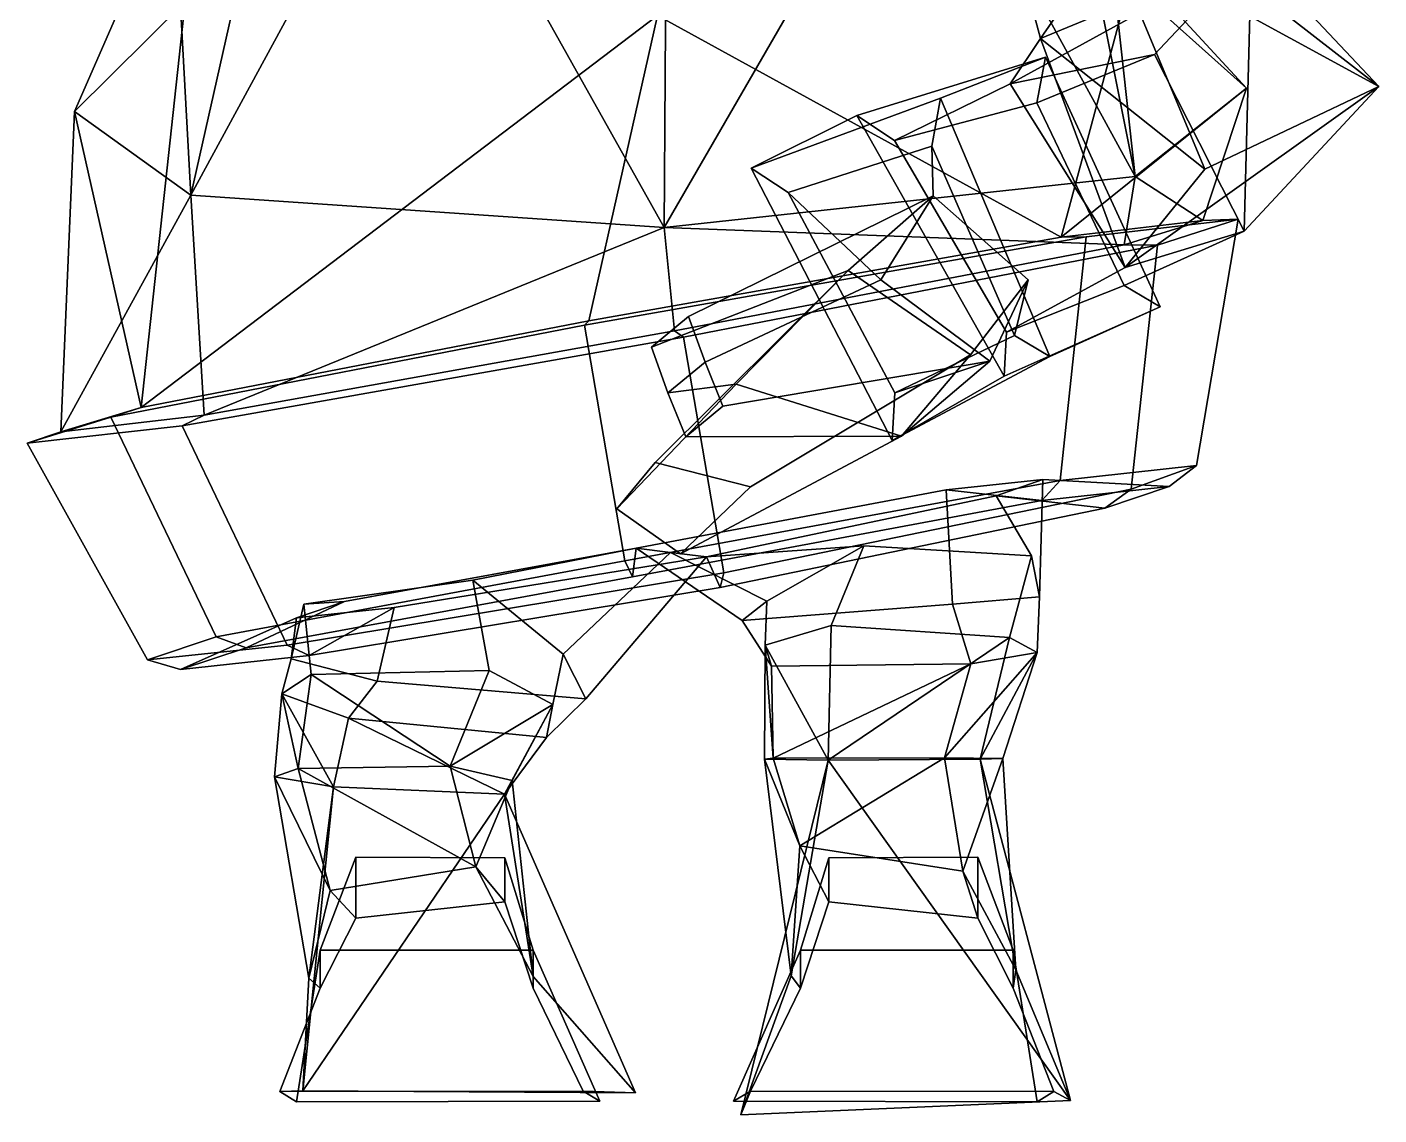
# Model space of a CAD drawing. Extents: x -246 to 156, y -156 to 344.
# Drawn here: x -143.5 to 155.8, y -155.9 to 84.9 of the extents above; entities that cross this region are included whole.
import ezdxf

# ---------------------------------------------------------------- set-up
doc = ezdxf.new("R2010")
doc.units = 0

msp = doc.modelspace()

# ---------------------------------------------------------------- linework, layer by layer
for points in [[(-2.481882, 40.579681, -96.240479), (-57.688385, 139.045105, -56.758945), (-1.782564, 141.145264, -61.682034)], [(-2.481882, 40.579681, -96.240479), (-1.782564, 141.145264, -61.682034), (54.245472, 138.745056, -56.974751)], [(-107.29438, 47.746628, -64.829376), (-57.688385, 139.045105, -56.758945), (-2.481882, 40.579681, -96.240479)], [(-107.29438, 47.746628, -64.829376), (-89.943344, 124.818848, -39.842049), (-57.688385, 139.045105, -56.758945)], [(101.78698, 51.88089, -62.788063), (-2.481882, 40.579681, -96.240479), (54.245472, 138.745056, -56.974751)], [(101.78698, 51.88089, -62.788063), (54.245472, 138.745056, -56.974751), (87.204086, 125.056335, -40.470951)], [(96.046867, 104.420776, -6.601473), (80.8162, 82.408508, 59.337524), (66.811295, 134.663147, 21.663816)], [(66.811295, 134.663147, 21.663816), (80.8162, 82.408508, 59.337524), (127.532097, 101.735626, 75.082901)], [(-107.29438, 47.746628, -64.829376), (-111.030441, 116.577087, 1.68207), (-89.943344, 124.818848, -39.842049)], [(101.78698, 51.88089, -62.788063), (87.204086, 125.056335, -40.470951), (96.046867, 104.420776, -6.601473)], [(87.204086, 125.056335, -40.470951), (127.532097, 101.735626, 75.082901), (155.783752, 71.7435, 60.880554)], [(96.046867, 104.420776, -6.601473), (87.204086, 125.056335, -40.470951), (155.783752, 71.7435, 60.880554)], [(-108.543137, 90.546051, 80.396538), (-111.030441, 116.577087, 1.68207), (-133.049377, 66.257965, -0.572425)], [(-133.049377, 66.257965, -0.572425), (-111.030441, 116.577087, 1.68207), (-107.29438, 47.746628, -64.829376)], [(117.214615, 53.463852, 46.558777), (80.8162, 82.408508, 59.337524), (96.046867, 104.420776, -6.601473)], [(100.538223, 94.680328, 82.437851), (126.432686, 71.388824, 1.960962), (96.046867, 104.420776, -6.601473)], [(126.432686, 71.388824, 1.960962), (101.78698, 51.88089, -62.788063), (96.046867, 104.420776, -6.601473)], [(117.214615, 53.463852, 46.558777), (96.046867, 104.420776, -6.601473), (155.783752, 71.7435, 60.880554)], [(74.138138, 72.400375, 75.611671), (127.532097, 101.735626, 75.082901), (80.8162, 82.408508, 59.337524)], [(74.138138, 72.400375, 75.611671), (106.088036, 78.838654, 117.576599), (127.532097, 101.735626, 75.082901)], [(125.939339, 39.725281, 119.533287), (127.532097, 101.735626, 75.082901), (106.088036, 78.838654, 117.576599)], [(125.939339, 39.725281, 119.533287), (155.783752, 71.7435, 60.880554), (127.532097, 101.735626, 75.082901)], [(85.409203, 38.404572, 85.405632), (100.538223, 94.680328, 82.437851), (-3.960793, 87.468262, 113.734238)], [(85.409203, 38.404572, 85.405632), (126.432686, 71.388824, 1.960962), (100.538223, 94.680328, 82.437851)], [(-118.286087, 0.706009, 65.682289), (-108.543137, 90.546051, 80.396538), (-133.049377, 66.257965, -0.572425)], [(-118.286087, 0.706009, 65.682289), (-3.960793, 87.468262, 113.734238), (-108.543137, 90.546051, 80.396538)], [(-118.286087, 0.706009, 65.682289), (-19.16795, 19.935043, 105.752846), (-3.960793, 87.468262, 113.734238)], [(85.409203, 38.404572, 85.405632), (-3.960793, 87.468262, 113.734238), (-19.16795, 19.935043, 105.752846)], [(99.57357, 31.720642, 83.397179), (74.138138, 72.400375, 75.611671), (80.8162, 82.408508, 59.337524)], [(99.57357, 31.720642, 83.397179), (80.8162, 82.408508, 59.337524), (117.214615, 53.463852, 46.558777)], [(40.170223, 65.360947, 90.824562), (16.797794, 53.691467, 111.191559), (58.705906, 69.217072, 168.881958), (81.973709, 78.258484, 148.234283)], [(40.170223, 65.360947, 90.824562), (81.973709, 78.258484, 148.234283), (80.053284, 68.156738, 140.277588), (48.49472, 59.814072, 97.717262)], [(106.088036, 78.838654, 117.576599), (74.138138, 72.400375, 75.611671), (48.49472, 59.814072, 97.717262), (80.053284, 68.156738, 140.277588)], [(82.916946, 11.984894, 167.253189), (107.369659, 22.972961, 147.802155), (81.973709, 78.258484, 148.234283), (58.705906, 69.217072, 168.881958)], [(99.403381, 27.701965, 140.882111), (125.939339, 39.725281, 119.533287), (106.088036, 78.838654, 117.576599), (80.053284, 68.156738, 140.277588)], [(107.369659, 22.972961, 147.802155), (99.403381, 27.701965, 140.882111), (80.053284, 68.156738, 140.277588), (81.973709, 78.258484, 148.234283)], [(74.138138, 72.400375, 75.611671), (99.57357, 31.720642, 83.397179), (73.308655, 17.427307, 103.801651), (48.49472, 59.814072, 97.717262)], [(16.797794, 53.691467, 111.191559), (24.98122, 48.273132, 117.98674), (56.752178, 58.596329, 160.594971), (58.705906, 69.217072, 168.881958)], [(82.916946, 11.984894, 167.253189), (58.705906, 69.217072, 168.881958), (56.752178, 58.596329, 160.594971), (75.071487, 16.677246, 160.457672)], [(85.409203, 38.404572, 85.405632), (116.755562, 42.130371, 12.41978), (126.432686, 71.388824, 1.960962)], [(99.57357, 31.720642, 83.397179), (117.214615, 53.463852, 46.558777), (155.783752, 71.7435, 60.880554)], [(99.57357, 31.720642, 83.397179), (155.783752, 71.7435, 60.880554), (125.939339, 39.725281, 119.533287)], [(116.755562, 42.130371, 12.41978), (101.78698, 51.88089, -62.788063), (126.432686, 71.388824, 1.960962)], [(-118.286087, 0.706009, 65.682289), (-133.049377, 66.257965, -0.572425), (-136.056946, -4.658478, -12.059465)], [(-136.056946, -4.658478, -12.059465), (-133.049377, 66.257965, -0.572425), (-107.29438, 47.746628, -64.829376)], [(72.786285, 7.626282, 97.691841), (47.997211, -6.613647, 116.410316), (16.797794, 53.691467, 111.191559), (40.170223, 65.360947, 90.824562)], [(72.786285, 7.626282, 97.691841), (40.170223, 65.360947, 90.824562), (48.49472, 59.814072, 97.717262), (73.308655, 17.427307, 103.801651)], [(45.481281, 28.975754, 114.599052), (57.044044, 47.585159, 142.204117), (56.752178, 58.596329, 160.594971), (24.98122, 48.273132, 117.98674)], [(78.090111, 28.975769, 150.9422), (75.071487, 16.677246, 160.457672), (56.752178, 58.596329, 160.594971), (57.044044, 47.585159, 142.204117)], [(99.361786, 36.720352, -69.508865), (-2.481882, 40.579681, -96.240479), (101.78698, 51.88089, -62.788063)], [(47.997211, -6.613647, 116.410316), (48.572216, 3.965775, 123.018745), (24.98122, 48.273132, 117.98674), (16.797794, 53.691467, 111.191559)], [(116.755562, 42.130371, 12.41978), (99.361786, 36.720352, -69.508865), (101.78698, 51.88089, -62.788063)], [(69.623032, 10.938782, 127.464935), (45.481281, 28.975754, 114.599052), (24.98122, 48.273132, 117.98674), (48.572216, 3.965775, 123.018745)], [(-136.056946, -4.658478, -12.059465), (-107.29438, 47.746628, -64.829376), (-104.333504, -0.97821, -89.232208)], [(-104.333504, -0.97821, -89.232208), (-107.29438, 47.746628, -64.829376), (-2.481882, 40.579681, -96.240479)], [(-5.264438, 14.098145, 127.814751), (38.292156, 31.031464, 164.237457), (57.044044, 47.585159, 142.204117), (2.919529, 20.865463, 120.419609)], [(6.61351, 10.771866, 116.725403), (2.919529, 20.865463, 120.419609), (57.044044, 47.585159, 142.204117), (45.481281, 28.975754, 114.599052)], [(65.348785, 12.398285, 179.736084), (78.090111, 28.975769, 150.9422), (57.044044, 47.585159, 142.204117), (38.292156, 31.031464, 164.237457)], [(90.982613, 38.517853, 94.425056), (85.173042, -15.444885, 92.466507), (115.411377, -12.156494, 10.863234), (124.624573, 42.436157, 13.151348)], [(124.624573, 42.436157, 13.151348), (116.755562, 42.130371, 12.41978), (85.409203, 38.404572, 85.405632), (90.982613, 38.517853, 94.425056)], [(106.749039, 36.614685, -80.628326), (99.361786, 36.720352, -69.508865), (116.755562, 42.130371, 12.41978), (124.624573, 42.436157, 13.151348)], [(115.411377, -12.156494, 10.863234), (100.939461, -17.348053, -82.586876), (106.749039, 36.614685, -80.628326), (124.624573, 42.436157, 13.151348)], [(-104.333504, -0.97821, -89.232208), (-2.481882, 40.579681, -96.240479), (-0.170252, 17.697906, -109.572136)], [(99.361786, 36.720352, -69.508865), (-0.170252, 17.697906, -109.572136), (-2.481882, 40.579681, -96.240479)], [(99.57357, 31.720642, 83.397179), (125.939339, 39.725281, 119.533287), (99.403381, 27.701965, 140.882111), (73.308655, 17.427307, 103.801651)], [(-11.190591, -33.240341, 117.545151), (85.173042, -15.444885, 92.466507), (90.982613, 38.517853, 94.425056), (-20.089624, 18.94429, 118.104424)], [(-20.089624, 18.94429, 118.104424), (90.982613, 38.517853, 94.425056), (85.409203, 38.404572, 85.405632), (-19.16795, 19.935043, 105.752846)], [(106.749039, 36.614685, -80.628326), (1.815088, 16.30098, -125.220032), (-0.170252, 17.697906, -109.572136), (99.361786, 36.720352, -69.508865)], [(100.939461, -17.348053, -82.586876), (10.724735, -35.885742, -125.779053), (1.815088, 16.30098, -125.220032), (106.749039, 36.614685, -80.628326)], [(-12.965034, -21.713074, 181.073059), (-4.470378, -11.457977, 197.953979), (38.292156, 31.031464, 164.237457), (13.42788, 5.90358, 141.808563)], [(-1.66535, 3.994843, 124.038567), (13.42788, 5.90358, 141.808563), (38.292156, 31.031464, 164.237457), (-5.264438, 14.098145, 127.814751)], [(16.630455, -16.842072, 199.103363), (65.348785, 12.398285, 179.736084), (38.292156, 31.031464, 164.237457), (-4.470378, -11.457977, 197.953979)], [(10.501639, 0.997681, 113.582054), (6.61351, 10.771866, 116.725403), (45.481281, 28.975754, 114.599052), (69.623032, 10.938782, 127.464935)], [(69.623032, 10.938782, 127.464935), (48.572216, 3.965775, 123.018745), (75.071487, 16.677246, 160.457672), (78.090111, 28.975769, 150.9422)], [(50.050606, -5.665619, 148.715302), (69.623032, 10.938782, 127.464935), (78.090111, 28.975769, 150.9422), (65.348785, 12.398285, 179.736084)], [(72.786285, 7.626282, 97.691841), (73.308655, 17.427307, 103.801651), (99.403381, 27.701965, 140.882111), (107.369659, 22.972961, 147.802155)], [(72.786285, 7.626282, 97.691841), (107.369659, 22.972961, 147.802155), (82.916946, 11.984894, 167.253189), (47.997211, -6.613647, 116.410316)], [(-20.089624, 18.94429, 118.104424), (-19.16795, 19.935043, 105.752846), (-118.286087, 0.706009, 65.682289), (-124.998802, -1.454529, 73.512077)], [(-11.190591, -33.240341, 117.545151), (-20.089624, 18.94429, 118.104424), (-124.998802, -1.454529, 73.512077), (-101.703285, -50.030693, 74.371704)], [(-1.66535, 3.994843, 124.038567), (-5.264438, 14.098145, 127.814751), (2.919529, 20.865463, 120.419609), (6.61351, 10.771866, 116.725403)], [(-109.232376, -3.357712, -101.541298), (-104.333504, -0.97821, -89.232208), (-0.170252, 17.697906, -109.572136), (1.815088, 16.30098, -125.220032)], [(-85.936867, -51.933861, -100.681671), (-109.232376, -3.357712, -101.541298), (1.815088, 16.30098, -125.220032), (10.724735, -35.885742, -125.779053)], [(47.997211, -6.613647, 116.410316), (82.916946, 11.984894, 167.253189), (75.071487, 16.677246, 160.457672), (48.572216, 3.965775, 123.018745)], [(1.125458, -31.686508, 189.800797), (50.050606, -5.665619, 148.715302), (65.348785, 12.398285, 179.736084), (16.630455, -16.842072, 199.103363)], [(2.284959, -5.790359, 120.991341), (-1.66535, 3.994843, 124.038567), (6.61351, 10.771866, 116.725403), (10.501639, 0.997681, 113.582054)], [(2.284959, -5.790359, 120.991341), (10.501639, 0.997681, 113.582054), (69.623032, 10.938782, 127.464935), (50.050606, -5.665619, 148.715302)], [(1.125458, -31.686508, 189.800797), (-12.965034, -21.713074, 181.073059), (13.42788, 5.90358, 141.808563), (50.050606, -5.665619, 148.715302)], [(2.284959, -5.790359, 120.991341), (50.050606, -5.665619, 148.715302), (13.42788, 5.90358, 141.808563), (-1.66535, 3.994843, 124.038567)], [(-143.545578, -7.194977, -12.814942), (-124.998802, -1.454529, 73.512077), (-118.286087, 0.706009, 65.682289), (-136.056946, -4.658478, -12.059465)], [(-109.232376, -3.357712, -101.541298), (-143.545578, -7.194977, -12.814942), (-136.056946, -4.658478, -12.059465), (-104.333504, -0.97821, -89.232208)], [(-124.998802, -1.454529, 73.512077), (-143.545578, -7.194977, -12.814942), (-116.846436, -55.14122, -11.62575), (-101.703285, -50.030693, 74.371704)], [(-116.846436, -55.14122, -11.62575), (-143.545578, -7.194977, -12.814942), (-109.232376, -3.357712, -101.541298), (-85.936867, -51.933861, -100.681671)], [(1.125458, -31.686508, 189.800797), (16.630455, -16.842072, 199.103363), (-4.470378, -11.457977, 197.953979), (-12.965034, -21.713074, 181.073059)], [(85.173042, -15.444885, 92.466507), (81.168045, -19.908508, 83.476456), (109.311104, -16.775574, 10.180433), (115.411377, -12.156494, 10.863234)], [(115.411377, -12.156494, 10.863234), (109.311104, -16.775574, 10.180433), (95.120628, -21.592743, -71.438049), (100.939461, -17.348053, -82.586876)], [(-11.190591, -33.240341, 117.545151), (-9.495019, -36.787796, 105.144936), (81.168045, -19.908508, 83.476456), (85.173042, -15.444885, 92.466507)], [(-9.495019, -36.787796, 105.144936), (-8.704912, -30.454742, 84.015526), (59.986206, -17.5439, 65.969177), (81.168045, -19.908508, 83.476456)], [(-8.704912, -30.454742, 84.015526), (14.809294, -46.411079, 57.254086), (61.390064, -42.826538, 45.090183), (59.986206, -17.5439, 65.969177)], [(100.939461, -17.348053, -82.586876), (95.120628, -21.592743, -71.438049), (9.899076, -39.12886, -110.186218), (10.724735, -35.885742, -125.779053)], [(59.986206, -17.5439, 65.969177), (61.390064, -42.826538, 45.090183), (80.591789, -41.182289, 8.355489), (81.366325, -15.235748, 7.651767)], [(81.168045, -19.908508, 83.476456), (59.986206, -17.5439, 65.969177), (81.366325, -15.235748, 7.651767), (109.311104, -16.775574, 10.180433)], [(81.366325, -15.235748, 7.651767), (80.591789, -41.182289, 8.355489), (78.876617, -32.090607, -34.43948), (71.011284, -18.874741, -56.441456)], [(109.311104, -16.775574, 10.180433), (81.366325, -15.235748, 7.651767), (71.011284, -18.874741, -56.441456), (95.120628, -21.592743, -71.438049)], [(71.011284, -18.874741, -56.441456), (78.876617, -32.090607, -34.43948), (41.711685, -29.894272, -65.099236), (6.866973, -32.334427, -88.877937)], [(95.120628, -21.592743, -71.438049), (71.011284, -18.874741, -56.441456), (6.866973, -32.334427, -88.877937), (9.899076, -39.12886, -110.186218)], [(20.270071, -42.182205, -4.967008), (-1.07191, -31.376122, -0.733119), (6.866973, -32.334427, -88.877937), (41.711685, -29.894272, -65.099236)], [(19.916084, -51.936363, -10.217066), (20.270071, -42.182205, -4.967008), (41.711685, -29.894272, -65.099236), (34.532413, -47.532608, -34.838425)], [(73.996048, -50.199341, -15.182117), (34.532413, -47.532608, -34.838425), (41.711685, -29.894272, -65.099236), (78.876617, -32.090607, -34.43948)], [(-9.495019, -36.787796, 105.144936), (-95.024696, -52.517082, 66.416122), (-73.270134, -42.206085, 53.066277), (-8.704912, -30.454742, 84.015526)], [(-8.704912, -30.454742, 84.015526), (-73.270134, -42.206085, 53.066277), (-82.286667, -42.812302, 28.884573), (-44.871876, -37.529259, 59.499016)], [(-81.072113, -54.201302, -88.498383), (9.899076, -39.12886, -110.186218), (6.866973, -32.334427, -88.877937), (-62.245056, -43.536926, -69.344353)], [(-62.245056, -43.536926, -69.344353), (6.866973, -32.334427, -88.877937), (-19.814112, -63.777809, -62.673328), (-65.999123, -59.873856, -50.527451)], [(-1.07191, -31.376122, -0.733119), (-8.704912, -30.454742, 84.015526), (-44.871876, -37.529259, 59.499016), (-24.863073, -53.905975, 2.01099)], [(6.866973, -32.334427, -88.877937), (-1.07191, -31.376122, -0.733119), (-24.863073, -53.905975, 2.01099), (-19.814112, -63.777809, -62.673328)], [(20.270071, -42.182205, -4.967008), (14.809294, -46.411079, 57.254086), (-8.704912, -30.454742, 84.015526), (-1.07191, -31.376122, -0.733119)], [(80.102455, -53.502495, 4.962747), (73.996048, -50.199341, -15.182117), (78.876617, -32.090607, -34.43948), (80.591789, -41.182289, 8.355489)], [(-11.190591, -33.240341, 117.545151), (-101.703285, -50.030693, 74.371704), (-95.024696, -52.517082, 66.416122), (-9.495019, -36.787796, 105.144936)], [(-85.936867, -51.933861, -100.681671), (10.724735, -35.885742, -125.779053), (9.899076, -39.12886, -110.186218), (-81.072113, -54.201302, -88.498383)], [(-41.230591, -57.481155, 27.614531), (-44.871876, -37.529259, 59.499016), (-82.286667, -42.812302, 28.884573), (-80.653763, -58.393143, 7.594137)], [(-41.230591, -57.481155, 27.614531), (-27.163998, -65.067574, 4.302613), (-24.863073, -53.905975, 2.01099), (-44.871876, -37.529259, 59.499016)], [(65.396469, -56.066406, 18.688862), (80.102455, -53.502495, 4.962747), (80.591789, -41.182289, 8.355489), (61.390064, -42.826538, 45.090183)], [(-95.024696, -52.517082, 66.416122), (-109.592262, -57.288727, -11.01547), (-83.866516, -45.815933, -8.347344), (-73.270134, -42.206085, 53.066277)], [(-109.592262, -57.288727, -11.01547), (-81.072113, -54.201302, -88.498383), (-62.245056, -43.536926, -69.344353), (-83.866516, -45.815933, -8.347344)], [(-80.653763, -58.393143, 7.594137), (-82.286667, -42.812302, 28.884573), (-85.079704, -54.89933, -11.29185), (-87.165146, -62.637329, -11.470096)], [(-73.270134, -42.206085, 53.066277), (-83.866516, -45.815933, -8.347344), (-85.079704, -54.89933, -11.29185), (-82.286667, -42.812302, 28.884573)], [(-83.866516, -45.815933, -8.347344), (-62.245056, -43.536926, -69.344353), (-65.999123, -59.873856, -50.527451), (-85.079704, -54.89933, -11.29185)], [(21.302299, -56.558861, 17.270775), (14.809294, -46.411079, 57.254086), (20.270071, -42.182205, -4.967008), (19.916084, -51.936363, -10.217066)], [(21.302299, -56.558861, 17.270775), (65.396469, -56.066406, 18.688862), (61.390064, -42.826538, 45.090183), (14.809294, -46.411079, 57.254086)], [(33.813137, -77.383759, -21.547943), (19.916084, -51.936363, -10.217066), (34.532413, -47.532608, -34.838425)], [(33.813137, -77.383759, -21.547943), (34.532413, -47.532608, -34.838425), (73.996048, -50.199341, -15.182117)], [(-101.703285, -50.030693, 74.371704), (-116.846436, -55.14122, -11.62575), (-109.592262, -57.288727, -11.01547), (-95.024696, -52.517082, 66.416122)], [(67.503334, -77.172836, -4.088786), (33.813137, -77.383759, -21.547943), (73.996048, -50.199341, -15.182117)], [(67.503334, -77.172836, -4.088786), (73.996048, -50.199341, -15.182117), (80.102455, -53.502495, 4.962747)], [(-116.846436, -55.14122, -11.62575), (-85.936867, -51.933861, -100.681671), (-81.072113, -54.201302, -88.498383), (-109.592262, -57.288727, -11.01547)], [(21.681667, -76.914268, 26.43774), (19.916084, -51.936363, -10.217066), (19.743519, -77.172379, 0.958196)], [(19.743519, -77.172379, 0.958196), (19.916084, -51.936363, -10.217066), (33.813137, -77.383759, -21.547943)], [(21.681667, -76.914268, 26.43774), (21.302299, -56.558861, 17.270775), (19.916084, -51.936363, -10.217066)], [(59.617882, -76.867668, 27.10191), (80.102455, -53.502495, 4.962747), (65.396469, -56.066406, 18.688862)], [(59.617882, -76.867668, 27.10191), (72.472542, -76.982796, 14.300001), (80.102455, -53.502495, 4.962747)], [(72.472542, -76.982796, 14.300001), (67.503334, -77.172836, -4.088786), (80.102455, -53.502495, 4.962747)], [(-87.165146, -62.637329, -11.470096), (-85.079704, -54.89933, -11.29185), (-65.999123, -59.873856, -50.527451), (-72.3815, -68.046432, -26.100473)], [(-27.163998, -65.067574, 4.302613), (-28.504034, -72.332367, -24.223331), (-19.814112, -63.777809, -62.673328), (-24.863073, -53.905975, 2.01099)], [(21.681667, -76.914268, 26.43774), (65.396469, -56.066406, 18.688862), (21.302299, -56.558861, 17.270775)], [(21.681667, -76.914268, 26.43774), (59.617882, -76.867668, 27.10191), (65.396469, -56.066406, 18.688862)], [(-83.484367, -79.229584, 26.290113), (-80.653763, -58.393143, 7.594137), (-87.165146, -62.637329, -11.470096)], [(-49.83823, -78.691208, 44.018295), (-80.653763, -58.393143, 7.594137), (-83.484367, -79.229584, 26.290113)], [(-49.83823, -78.691208, 44.018295), (-41.230591, -57.481155, 27.614531), (-80.653763, -58.393143, 7.594137)], [(-49.83823, -78.691208, 44.018295), (-27.163998, -65.067574, 4.302613), (-41.230591, -57.481155, 27.614531)], [(-83.484367, -79.229584, 26.290113), (-87.165146, -62.637329, -11.470096), (-88.739075, -81.043518, 8.825274)], [(-88.739075, -81.043518, 8.825274), (-87.165146, -62.637329, -11.470096), (-75.696823, -83.265121, -4.949585)], [(-75.696823, -83.265121, -4.949585), (-87.165146, -62.637329, -11.470096), (-72.3815, -68.046432, -26.100473)], [(-72.3815, -68.046432, -26.100473), (-65.999123, -59.873856, -50.527451), (-19.814112, -63.777809, -62.673328), (-28.504034, -72.332367, -24.223331)], [(-49.83823, -78.691208, 44.018295), (-36.113731, -81.850517, 22.543737), (-27.163998, -65.067574, 4.302613)], [(-37.857388, -84.899719, -4.042778), (-28.504034, -72.332367, -24.223331), (-27.163998, -65.067574, 4.302613)], [(-36.113731, -81.850517, 22.543737), (-37.857388, -84.899719, -4.042778), (-27.163998, -65.067574, 4.302613)], [(-75.696823, -83.265121, -4.949585), (-72.3815, -68.046432, -26.100473), (-37.857388, -84.899719, -4.042778)], [(-37.857388, -84.899719, -4.042778), (-72.3815, -68.046432, -26.100473), (-28.504034, -72.332367, -24.223331)], [(14.517983, -155.900345, -39.672585), (25.635492, -125.093773, -10.771116), (33.813137, -77.383759, -21.547943)], [(14.517983, -155.900345, -39.672585), (33.813137, -77.383759, -21.547943), (87.477272, -152.682449, -23.199673)], [(27.551729, -96.292038, 14.686805), (21.681667, -76.914268, 26.43774), (19.743519, -77.172379, 0.958196)], [(25.635492, -125.093773, -10.771116), (27.551729, -96.292038, 14.686805), (19.743519, -77.172379, 0.958196)], [(25.635492, -125.093773, -10.771116), (19.743519, -77.172379, 0.958196), (33.813137, -77.383759, -21.547943)], [(27.551729, -96.292038, 14.686805), (59.617882, -76.867668, 27.10191), (21.681667, -76.914268, 26.43774)], [(63.669086, -101.928009, 12.540476), (59.617882, -76.867668, 27.10191), (27.551729, -96.292038, 14.686805)], [(87.477272, -152.682449, -23.199673), (33.813137, -77.383759, -21.547943), (67.503334, -77.172836, -4.088786)], [(63.669086, -101.928009, 12.540476), (72.472542, -76.982796, 14.300001), (59.617882, -76.867668, 27.10191)], [(75.353806, -123.784912, -0.768116), (72.472542, -76.982796, 14.300001), (63.669086, -101.928009, 12.540476)], [(75.353806, -123.784912, -0.768116), (67.503334, -77.172836, -4.088786), (72.472542, -76.982796, 14.300001)], [(87.477272, -152.682449, -23.199673), (67.503334, -77.172836, -4.088786), (75.353806, -123.784912, -0.768116)], [(-76.396866, -106.189217, 8.47438), (-83.484367, -79.229584, 26.290113), (-88.739075, -81.043518, 8.825274)], [(-44.170338, -100.963211, 25.402308), (-49.83823, -78.691208, 44.018295), (-83.484367, -79.229584, 26.290113)], [(-76.396866, -106.189217, 8.47438), (-44.170338, -100.963211, 25.402308), (-83.484367, -79.229584, 26.290113)], [(-44.170338, -100.963211, 25.402308), (-36.113731, -81.850517, 22.543737), (-49.83823, -78.691208, 44.018295)], [(-81.137772, -125.645897, -11.502622), (-76.396866, -106.189217, 8.47438), (-88.739075, -81.043518, 8.825274)], [(-81.137772, -125.645897, -11.502622), (-88.739075, -81.043518, 8.825274), (-75.696823, -83.265121, -4.949585)], [(-82.506332, -150.549088, -40.992825), (-81.137772, -125.645897, -11.502622), (-75.696823, -83.265121, -4.949585)], [(-82.506332, -150.549088, -40.992825), (-75.696823, -83.265121, -4.949585), (-37.857388, -84.899719, -4.042778)], [(-31.453146, -125.260864, -1.324834), (-36.113731, -81.850517, 22.543737), (-44.170338, -100.963211, 25.402308)], [(-31.453146, -125.260864, -1.324834), (-37.857388, -84.899719, -4.042778), (-36.113731, -81.850517, 22.543737)], [(-8.857725, -150.968338, -27.880964), (-82.506332, -150.549088, -40.992825), (-37.857388, -84.899719, -4.042778)], [(-8.857725, -150.968338, -27.880964), (-37.857388, -84.899719, -4.042778), (-31.453146, -125.260864, -1.324834)], [(25.635492, -125.093773, -10.771116), (27.673773, -127.827705, 43.725594), (33.987896, -108.736397, 35.947453), (27.551729, -96.292038, 14.686805)], [(27.551729, -96.292038, 14.686805), (33.987896, -108.736397, 35.947453), (66.977409, -112.334389, 35.947453), (63.669086, -101.928009, 12.540476)], [(-31.473774, -119.444199, 102.617195), (-37.787899, -98.997986, 87.801697), (-70.777412, -98.812683, 87.801697), (-78.613716, -119.444199, 102.617195)], [(-78.613716, -119.444199, 102.617195), (-70.777412, -98.812683, 87.801697), (-70.777412, -112.334389, 35.947453), (-78.613716, -127.827705, 43.725594)], [(-44.170338, -100.963211, 25.402308), (-76.396866, -106.189217, 8.47438), (-70.777412, -112.334389, 35.947453), (-37.787899, -108.736397, 35.947453)], [(-37.787899, -98.997986, 87.801697), (-37.787899, -108.736397, 35.947453), (-70.777412, -112.334389, 35.947453), (-70.777412, -98.812683, 87.801697)], [(-31.453146, -125.260864, -1.324834), (-44.170338, -100.963211, 25.402308), (-37.787899, -108.736397, 35.947453), (-31.473774, -127.827705, 43.725594)], [(-31.473774, -119.444199, 102.617195), (-31.473774, -127.827705, 43.725594), (-37.787899, -108.736397, 35.947453), (-37.787899, -98.997986, 87.801697)], [(27.673773, -119.444199, 102.617195), (74.813721, -119.444199, 102.617195), (66.977409, -98.812683, 87.801697), (33.987896, -98.997986, 87.801697)], [(27.673773, -119.444199, 102.617195), (33.987896, -98.997986, 87.801697), (33.987896, -108.736397, 35.947453), (27.673773, -127.827705, 43.725594)], [(33.987896, -98.997986, 87.801697), (66.977409, -98.812683, 87.801697), (66.977409, -112.334389, 35.947453), (33.987896, -108.736397, 35.947453)], [(74.813721, -119.444199, 102.617195), (74.813721, -127.827705, 43.725594), (66.977409, -112.334389, 35.947453), (66.977409, -98.812683, 87.801697)], [(75.353806, -123.784912, -0.768116), (63.669086, -101.928009, 12.540476), (66.977409, -112.334389, 35.947453), (74.813721, -127.827705, 43.725594)], [(-81.137772, -125.645897, -11.502622), (-78.613716, -127.827705, 43.725594), (-70.777412, -112.334389, 35.947453), (-76.396866, -106.189217, 8.47438)], [(-83.890282, -153.029465, 102.617195), (-78.613716, -119.444199, 102.617195), (-78.613716, -127.827705, 43.725594), (-87.594154, -150.72316, 36.317848)], [(-16.70689, -152.844147, 102.617195), (-31.473774, -119.444199, 102.617195), (-78.613716, -119.444199, 102.617195), (-83.890282, -153.029465, 102.617195)], [(-16.70689, -152.844147, 102.617195), (-20.410763, -150.617264, 32.613968), (-31.473774, -127.827705, 43.725594), (-31.473774, -119.444199, 102.617195)], [(12.906889, -152.844147, 102.617195), (80.090286, -153.029465, 102.617195), (74.813721, -119.444199, 102.617195), (27.673773, -119.444199, 102.617195)], [(12.906889, -152.844147, 102.617195), (27.673773, -119.444199, 102.617195), (27.673773, -127.827705, 43.725594), (16.610764, -150.617264, 32.613968)], [(80.090286, -153.029465, 102.617195), (83.794151, -150.72316, 36.317848), (74.813721, -127.827705, 43.725594), (74.813721, -119.444199, 102.617195)], [(-82.506332, -150.549088, -40.992825), (-87.594154, -150.72316, 36.317848), (-78.613716, -127.827705, 43.725594), (-81.137772, -125.645897, -11.502622)], [(-8.857725, -150.968338, -27.880964), (-31.453146, -125.260864, -1.324834), (-31.473774, -127.827705, 43.725594), (-20.410763, -150.617264, 32.613968)], [(14.517983, -155.900345, -39.672585), (16.610764, -150.617264, 32.613968), (27.673773, -127.827705, 43.725594), (25.635492, -125.093773, -10.771116)], [(87.477272, -152.682449, -23.199673), (75.353806, -123.784912, -0.768116), (74.813721, -127.827705, 43.725594), (83.794151, -150.72316, 36.317848)], [(-82.506332, -150.549088, -40.992825), (-8.857725, -150.968338, -27.880964), (-20.410763, -150.617264, 32.613968), (-87.594154, -150.72316, 36.317848)], [(-83.890282, -153.029465, 102.617195), (-87.594154, -150.72316, 36.317848), (-20.410763, -150.617264, 32.613968), (-16.70689, -152.844147, 102.617195)], [(80.090286, -153.029465, 102.617195), (12.906889, -152.844147, 102.617195), (16.610764, -150.617264, 32.613968), (83.794151, -150.72316, 36.317848)], [(87.477272, -152.682449, -23.199673), (83.794151, -150.72316, 36.317848), (16.610764, -150.617264, 32.613968), (14.517983, -155.900345, -39.672585)]]:
    msp.add_3dface(points)

doc.saveas('drawing.dxf')
